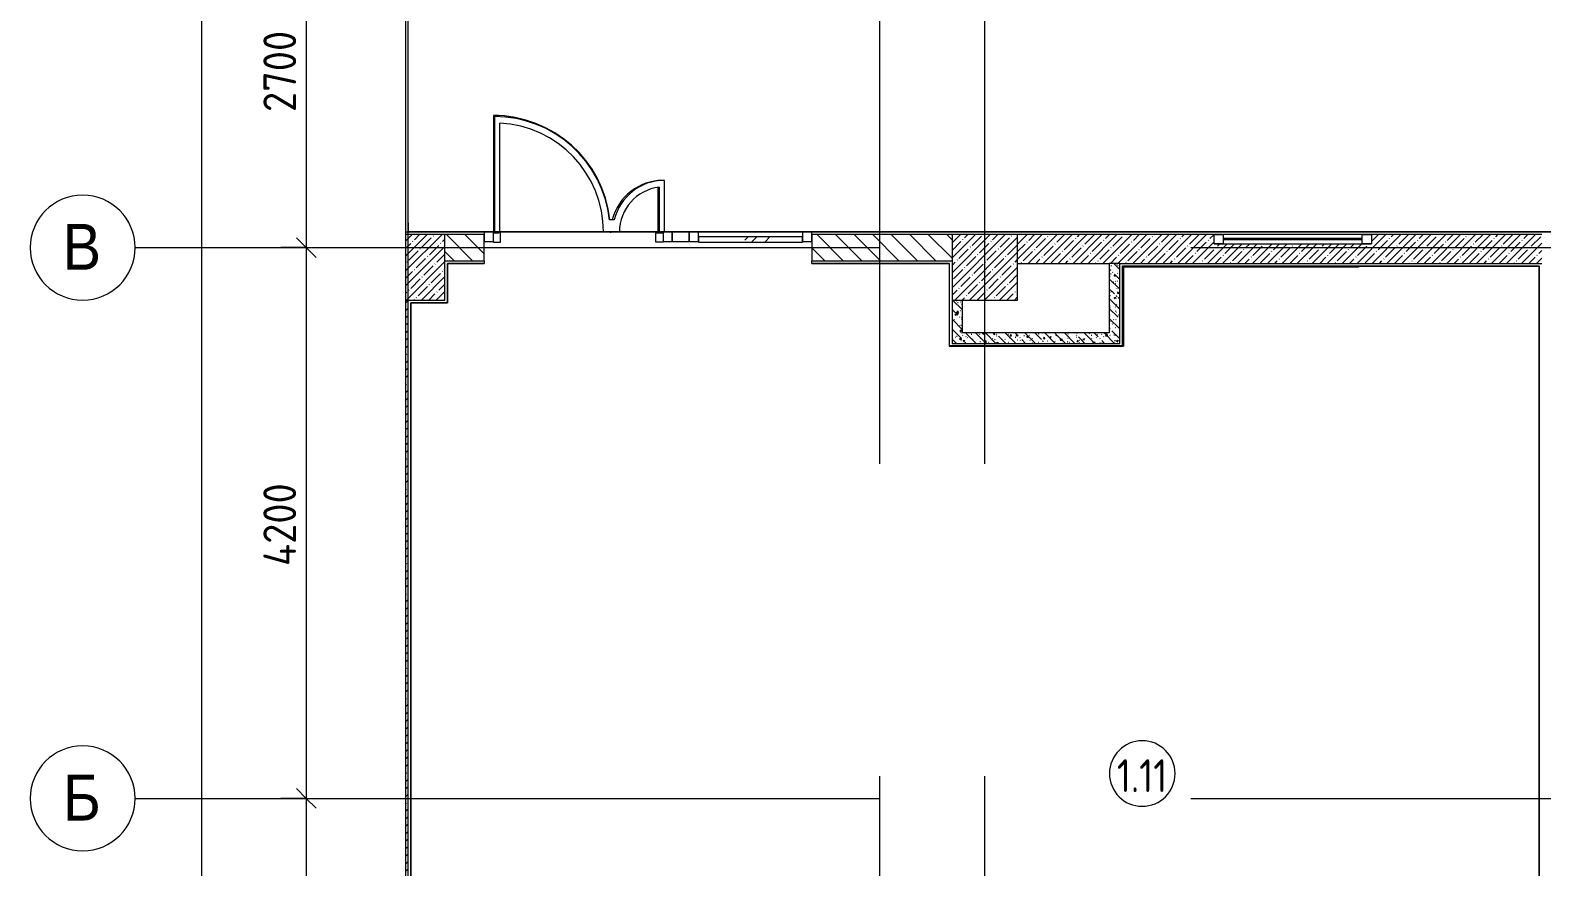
# Model space of a CAD drawing. Header units: millimetres. Extents: x -7229 to 200285, y -8553 to 29000.
# Drawn here: x 132032 to 143566, y 3078 to 9458 of the extents above; entities that cross this region are included whole.
import ezdxf

# ---------------------------------------------------------------- set-up
doc = ezdxf.new("R2010")
doc.units = ezdxf.units.MM
doc.linetypes.add('Осевая', pattern=[15875, 3175, -2381.25, 7937.5, -2381.25])
for name, color, linetype, lineweight in [('A-ANNO-DIMS', 7, 'Continuous', 9), ('A-ANNO-DIMS-100', 7, 'Continuous', 9), ('A-AREA-IDEN', 7, 'Continuous', 9), ('A-DETL-GENF', 7, 'Continuous', 9), ('A-GLAZ-2', 7, 'Continuous', 9), ('A-GLAZ-CURT-2', 7, 'Continuous', 9), ('A-GLAZ-CWMG-3', 7, 'Continuous', 9), ('A-WALL-4', 7, 'Continuous', 13), ('I-WALL-7', 7, 'Continuous', 9), ('S-COLS-2', 7, 'Continuous', 9), ('Оси', 7, 'Continuous', 9), ('Оси-1', 7, 'Continuous', 20), ('Оси-2', 7, 'Осевая', 9)]:
    doc.layers.add(name, color=color, linetype=linetype, lineweight=lineweight)
for name, color, linetype, lineweight, true_color in [('A-DETL-GENF-5', 7, 'Continuous', 9, 0xaaaaaa), ('A-DOOR-5', 7, 'Continuous', 9, 0xaaaaaa), ('A-FLOR-3', 7, 'Continuous', 9, 0xaaaaaa), ('I-WALL-8', 7, 'Continuous', 9, 0x787878)]:
    doc.layers.add(name, color=color, linetype=linetype, lineweight=lineweight, true_color=true_color)
doc.styles.add('Arial_1', font='arial.ttf', dxfattribs={"width": 0.9, "height": 350})
doc.styles.add('GOST Common', font='GOST_Common.ttf', dxfattribs={"width": 0.9, "height": 250})
doc.styles.add('ISOCPEUR_1', font='isocpeur.ttf', dxfattribs={"width": 0.9, "height": 250})
doc.dimstyles.new('ISO-2_5_0_9К_БОЛЬШОЙ', dxfattribs={"dimscale": 304.8, "dimtxt": 248.995294, "dimasz": 0.492126, "dimexe": 0.393701, "dimexo": 0.984252, "dimgap": 0, "dimtad": 1, "dimdec": 0, "dimrnd": 10, "dimzin": 0, "dimdsep": 46, "dimtxsty": 'ISOCPEUR_1', "dimblk1": 'OBLIQUE', "dimblk2": 'OBLIQUE', "dimsah": 1, "dimcen": 0.09, "dimdle": 0.393701, "dimazin": 0, "dimtfac": 1, "dimtdec": 4, "dimtix": 1, "dimtmove": 0, "dimatfit": 3, "dimfxl": 1, "dimtvp": 1, "dimtolj": 1, "dimtzin": 0, "dimarcsym": 2})
doc.dimstyles.new('ISO-2_5_0_9К_БОЛЬШОЙ_1', dxfattribs={"dimscale": 304.8, "dimtxt": 248.995294, "dimasz": 0.492126, "dimexe": 0.393701, "dimexo": 0.984252, "dimgap": 0, "dimtad": 1, "dimdec": 0, "dimrnd": 10, "dimzin": 0, "dimdsep": 46, "dimtxsty": 'ISOCPEUR_1', "dimblk1": 'OBLIQUE', "dimblk2": 'OBLIQUE', "dimsah": 1, "dimcen": 0.09, "dimdle": 0.393701, "dimazin": 0, "dimtfac": 1, "dimtdec": 4, "dimtix": 1, "dimtmove": 2, "dimatfit": 3, "dimfxl": 1, "dimtvp": 1, "dimtolj": 1, "dimtzin": 0, "dimarcsym": 2})
pattern_1 = [(45, (96155.96, 0), (-57.02463, 57.02463), []), (45, (96212.986, 0), (-57.02463, 57.02463), [100.806, -20.161, 3.353, -16.808])]
pattern_2 = [(135, (96155.96, 0), (-75.43415, -75.43415), [106.68, -17.78, 3.556, -17.78]), (135, (96155.96, 75.39), (-75.43415, -75.43415), []), (50, (96155.96, 0), (127.52922, -11.15758), [13.335, -146.685]), (355, (96155.96, 0), (-24.66966, 133.74002), [10.668, -117.348]), (100.451, (96166.59, -0.93), (102.85973, 122.58178), [11.333, -124.663]), (46.184, (96155.96, 35.56), (189.75516, -29.43036), [20.002, -220.027]), (96.636, (96171.77, 33.1), (166.1822, 173.1996), [17, -186.995]), (351.184, (96155.96, 35.56), (166.1839, 173.1976), [16.002, -176.022]), (21, (96173.74, 26.67), (106.13027, -71.58603), [13.335, -146.685]), (326, (96173.74, 26.67), (43.26188, 128.93175), [10.668, -117.348]), (71.451, (96182.58, 20.7), (149.39198, 57.34505), [11.333, -124.663]), (37.5, (96155.96, 0), (2.16223, 59.188357), [3.353, -112.573, 3.353, -115.773, -117.792]), (37.5, (96155.96, 0), (2.16223, 59.188357), [-235.052, 3.353, -114.44]), (7.5, (96155.96, 0), (46.77386, 70.12615), [3.353, -64.567, 3.353, -109.906, -44.894]), (7.5, (96155.96, 0), (46.77386, 70.12615), [-181.178, 3.353, -41.542]), (327.5, (96116.31, 0), (94.91367, -4.010093), [3.353, -41.097, 3.353, -135.331, -184.023]), (327.5, (96116.31, 0), (94.91367, -4.010093), [-183.134, 3.353, -180.67]), (317.5, (96098.53, 0), (103.69057, 17.79882), [3.353, -54.432, 3.353, -88.748, -130.683]), (317.5, (96098.53, 0), (103.69057, 17.79882), [-149.885, 3.353, -127.33])]

# ---------------------------------------------------------------- blocks, each defined once
blk = doc.blocks.new('BSC_Колонна _Прямоугольная - 500х500-23286270-План монтажа зашивок 1 этажа  в осях 12-23 лист 1')
at = {"layer": 'S-COLS-2'}
h = blk.add_hatch(dxfattribs=at)
h.set_pattern_fill('FP_118', color=256, style=0, pattern_type=2)
h.set_pattern_definition([(45, (-38790, -7650), (-57.02463, 57.02463), []), (45, (-38732.975, -7650), (-57.02463, 57.02463), [100.806, -20.161, 3.353, -16.808])])
h.paths.add_polyline_path([(-30, -250), (250, -250), (250, 250), (-47, 250), (-47, -250)])
for p, q in [((250, 250), (-47, 250)), ((250, -250), (250, 250)), ((-47, -250), (250, -250))]:
    blk.add_line(p, q, dxfattribs=at)
blk = doc.blocks.new('BSC_Колонна _Прямоугольная - 500х500-V133-План монтажа зашивок 1 этажа  в осях 12-23 лист 1')
at = {"layer": 'S-COLS-2'}
h = blk.add_hatch(dxfattribs=at)
h.set_pattern_fill('FP_119', color=256, style=0, pattern_type=2)
h.set_pattern_definition([(45, (-43160, -7650), (-57.02463, 57.02463), []), (45, (-43102.975, -7650), (-57.02463, 57.02463), [100.806, -20.161, 3.353, -16.808])])
h.paths.add_polyline_path([(250, -250), (250, 250), (-250, 250), (-250, -250)])
for p, q in [((250, 250), (-250, 250)), ((-250, 250), (-250, -250)), ((250, -250), (250, 250)), ((-250, -250), (250, -250))]:
    blk.add_line(p, q, dxfattribs=at)
blk = doc.blocks.new('Прямоугольный импост - 50 x 70 мм-31700031-План монтажа зашивок 1 этажа  в осях 12-23 лист 1')
at = {"layer": 'A-GLAZ-CWMG-3'}
for p, q in [((-70, 35), (0, 35)), ((-70, -35), (-70, 35)), ((0, 35), (0, -35)), ((0, -35), (-70, -35))]:
    blk.add_line(p, q, dxfattribs=at)
blk = doc.blocks.new('Дверь_Витражная_остекление_ - ДВН_ДАО_Главный вход_1200 в свету-31742133-План монтажа зашивок 1 этажа  в осях 12-23 лист 1')
at = {"layer": 'A-DETL-GENF-5'}
for p, q in [((-607, 925), (-647, 925)), ((-647, 925), (-647, 35)), ((-607, 915), (-607, 925)), ((647, 430), (607, 430)), ((607, 430), (607, 426)), ((607, 376), (607, 30)), ((-647, 30), (-607, 30)), ((-592, 30), (-647, 30)), ((-607, 30), (-607, 37)), ((-592, -40), (-592, 30)), ((592, -40), (592, 30)), ((592, 30), (647, 30)), ((607, 30), (647, 30)), ((647, 35), (647, 37)), ((-647, -35), (-647, -40)), ((-647, -40), (-592, -40)), ((647, -40), (592, -40)), ((647, -35), (647, -40))]:
    blk.add_line(p, q, dxfattribs=at)
at = {"layer": 'A-DOOR-5'}
for p, q in [((-647, 925), (-647, 35)), ((647, 37), (647, 35))]:
    blk.add_line(p, q, dxfattribs=at)
for centre, radius, start, end in [((-647, 30), 895, 6.4127, 90), ((647, 30), 400, 90, 165.4825), ((-647, 30), 895, 360, 0.4497), ((647, 30), 400, 178.9909, 180)]:
    blk.add_arc(centre, radius, start, end, dxfattribs=at)
blk = doc.blocks.new('Системная панель - Стемалит - 40мм-31720939-План монтажа зашивок 1 этажа  в осях 12-23 лист 1')
at = {"layer": 'A-GLAZ-CURT-2'}
for p, q in [((65, 35), (-65, 35)), ((-65, 35), (-65, -35)), ((65, -35), (65, 35)), ((-65, -35), (65, -35))]:
    blk.add_line(p, q, dxfattribs=at)
blk = doc.blocks.new('Прямоугольный импост - 50 x 70 мм-31687886-План монтажа зашивок 1 этажа  в осях 12-23 лист 1')
at = {"layer": 'A-GLAZ-CWMG-3'}
for p, q in [((-35, 35), (35, 35)), ((-35, -35), (-35, 35)), ((35, 35), (35, -35)), ((35, -35), (-35, -35))]:
    blk.add_line(p, q, dxfattribs=at)
blk = doc.blocks.new('Прямоугольный импост - 50 x 70 мм-31701779-План монтажа зашивок 1 этажа  в осях 12-23 лист 1')
at = {"layer": 'A-GLAZ-CWMG-3'}
for p, q in [((0, 35), (-70, 35)), ((-70, 35), (-70, -35)), ((0, -35), (0, 35)), ((-70, -35), (0, -35))]:
    blk.add_line(p, q, dxfattribs=at)
blk = doc.blocks.new('Системная панель - Стекло - 40мм-31720953-План монтажа зашивок 1 этажа  в осях 12-23 лист 1')
at = {"layer": 'A-GLAZ-CURT-2'}
h = blk.add_hatch(dxfattribs=at)
h.set_pattern_fill('FP_181', color=256, style=0, pattern_type=2)
h.set_pattern_definition([(45, (-41472.5, -7783), (-282.8427, 282.8427), [200, -600]), (45, (-41672.5, -7883), (-282.8427, 282.8427), [600, -200]), (45, (-41272.5, -7983), (-282.8427, 282.8427), [200, -600])])
h.paths.add_polyline_path([(-397.5, -40), (397.5, -40), (397.5, 0), (-397.5, 0), (-397.5, -35)])
for p, q in [((397.5, 0), (-397.5, 0)), ((-397.5, 0), (-397.5, -40)), ((397.5, -40), (397.5, 0)), ((-397.5, -40), (397.5, -40))]:
    blk.add_line(p, q, dxfattribs=at)
blk = doc.blocks.new('Прямоугольный импост - 50 x 70 мм-31702100-План монтажа зашивок 1 этажа  в осях 12-23 лист 1')
at = {"layer": 'A-GLAZ-CWMG-3'}
for p, q in [((-35, 35), (35, 35)), ((-35, -35), (-35, 35)), ((35, 35), (35, -35)), ((35, -35), (-35, -35))]:
    blk.add_line(p, q, dxfattribs=at)
blk = doc.blocks.new('Прямоугольный импост - 50 x 70 мм-31720914-План монтажа зашивок 1 этажа  в осях 12-23 лист 1')
at = {"layer": 'A-GLAZ-CWMG-3'}
blk.add_line((41770, 7918), (40975, 7918), dxfattribs=at)
blk = doc.blocks.new('120_Окно_СКБ_1Ст - 120_Окно_СКБ_1Ст 400х1200 EI30-24228621-План монтажа зашивок 1 этажа  в осях 12-23 лист 1')
at = {"layer": 'A-GLAZ-2'}
for p, q in [((-600, 40), (-600, 110)), ((-600, 110), (-530, 110)), ((600, 110), (-600, 110)), ((-530, 40), (-600, 40)), ((-600, 40), (600, 40)), ((-530, 110), (-530, 40)), ((530, 80), (-530, 80)), ((530, 70), (-530, 70)), ((530, 40), (530, 110)), ((530, 110), (600, 110)), ((600, 40), (530, 40)), ((600, 110), (600, 40))]:
    blk.add_line(p, q, dxfattribs=at)
blk = doc.blocks.new('DET_L_Линия разрыва - М100-30654842-План монтажа зашивок 1 этажа  в осях 12-23 лист 1')
at = {"layer": 'A-DETL-GENF'}
blk.add_line((24080, 0), (12340, 0), dxfattribs=at)
blk = doc.blocks.new('Ось сетки - D8-29747960-План монтажа зашивок 1 этажа  в осях 12-23 лист 1')
at = {"layer": 'Оси-1'}
for start, end in [(360, 180), (180, 360)]:
    blk.add_arc((0, 0), 4, start, end, dxfattribs=at)
blk = doc.blocks.new('DIMBLOCK28-План монтажа зашивок 1 этажа  в осях 12-23 лист 1')
at = {"layer": 'A-ANNO-DIMS-100'}
for p, q in [((133944, 10500), (134258, 10500)), ((134138, 10500), (133944, 10500)), ((134138, 10500), (134138, 7800)), ((133944, 7800), (134258, 7800)), ((134138, 7800), (133944, 7800))]:
    blk.add_line(p, q, dxfattribs=at)
at = {"layer": 'A-ANNO-DIMS-100', "lineweight": 20}
for p, q in [((134138, 10500), (134063, 10575)), ((134138, 10500), (134213, 10425)), ((134138, 7800), (134063, 7875)), ((134138, 7800), (134213, 7725))]:
    blk.add_line(p, q, dxfattribs=at)
at = {"layer": 'A-ANNO-DIMS-100', "color": 0, "insert": (133811, 8834), "char_height": 250, "width": 758.48, "attachment_point": 1, "rotation": 90, "line_spacing_factor": 1.149209, "style": 'ISOCPEUR_1'}
blk.add_mtext('2700', dxfattribs=at)
blk = doc.blocks.new('_Oblique')
at = {"color": 0, "linetype": 'ByBlock', "lineweight": -2}
blk.add_line((-0.5, -0.5), (0.5, 0.5), dxfattribs=at)
blk = doc.blocks.new('DIMBLOCK29-План монтажа зашивок 1 этажа  в осях 12-23 лист 1')
at = {"layer": 'A-ANNO-DIMS-100', "lineweight": 20}
for p, q in [((134138, 7800), (134063, 7875)), ((134138, 7800), (134213, 7725)), ((134138, 3600), (134063, 3675)), ((134138, 3600), (134213, 3525))]:
    blk.add_line(p, q, dxfattribs=at)
at = {"layer": 'A-ANNO-DIMS-100'}
for p, q in [((133944, 7800), (134258, 7800)), ((134138, 7800), (133944, 7800)), ((134138, 7800), (134138, 3600)), ((133944, 3600), (134258, 3600)), ((134138, 3600), (133944, 3600))]:
    blk.add_line(p, q, dxfattribs=at)
at = {"layer": 'A-ANNO-DIMS-100', "color": 0, "insert": (133811, 5372), "char_height": 250, "width": 787.21, "attachment_point": 1, "rotation": 90, "line_spacing_factor": 1.149209, "style": 'ISOCPEUR_1'}
blk.add_mtext('4200', dxfattribs=at)
blk = doc.blocks.new('DIMBLOCK30-План монтажа зашивок 1 этажа  в осях 12-23 лист 1')
at = {"layer": 'A-ANNO-DIMS-100'}
for p, q in [((133944, 3600), (134258, 3600)), ((134138, 3600), (133944, 3600)), ((134138, 3600), (134138, -120)), ((133944, 0), (134258, 0)), ((134138, 0), (133944, 0))]:
    blk.add_line(p, q, dxfattribs=at)
at = {"layer": 'A-ANNO-DIMS-100', "lineweight": 20}
for p, q in [((134138, 3600), (134063, 3675)), ((134138, 3600), (134213, 3525)), ((134138, 0), (134063, 75)), ((134138, 0), (134213, -75))]:
    blk.add_line(p, q, dxfattribs=at)
at = {"layer": 'A-ANNO-DIMS-100', "color": 0, "insert": (133811, 1484), "char_height": 250, "width": 758.48, "attachment_point": 1, "rotation": 90, "line_spacing_factor": 1.149209, "style": 'ISOCPEUR_1'}
blk.add_mtext('3600', dxfattribs=at)
blk = doc.blocks.new('DIMBLOCK31-План монтажа зашивок 1 этажа  в осях 12-23 лист 1')
at = {"layer": 'A-ANNO-DIMS-100'}
for p, q in [((133338, 27120), (133338, -120)), ((133144, 27000), (133458, 27000)), ((133338, 27000), (133144, 27000)), ((133144, 0), (133458, 0)), ((133338, 0), (133144, 0))]:
    blk.add_line(p, q, dxfattribs=at)
at = {"layer": 'A-ANNO-DIMS-100', "lineweight": 20}
for p, q in [((133338, 27000), (133263, 27075)), ((133338, 27000), (133413, 26925)), ((133338, 0), (133263, 75)), ((133338, 0), (133413, -75))]:
    blk.add_line(p, q, dxfattribs=at)
at = {"layer": 'A-ANNO-DIMS-100', "color": 0, "insert": (133011, 13572), "char_height": 250, "width": 948.1, "attachment_point": 1, "rotation": 90, "line_spacing_factor": 1.149209, "style": 'ISOCPEUR_1'}
blk.add_mtext('27000', dxfattribs=at)
blk = doc.blocks.new('Марка_Помещения - Номер-25198446-План монтажа зашивок 1 этажа  в осях 12-23 лист 1')
at = {"layer": 'A-AREA-IDEN'}
for start, end in [(360, 180), (180, 360)]:
    blk.add_arc((0, 0), 2.5, start, end, dxfattribs=at)

msp = doc.modelspace()

# ---------------------------------------------------------------- hatches: boundary and pattern name
at = {"layer": 'I-WALL-7'}
h = msp.add_hatch(dxfattribs=at)
h.set_pattern_fill('FP_136', color=256, style=0, pattern_type=2)
h.set_pattern_definition([(135, (96155.96, 0), (-70.71068, -70.71068), [])])
h.paths.add_polyline_path([(137996, 7700), (139066, 7700), (139066, 7900), (137996, 7900)])
h.paths.add_polyline_path([(135216, 7700), (135496, 7700), (135496, 7900), (135196, 7900), (135196, 7700)])
h = msp.add_hatch(dxfattribs=at)
h.set_pattern_fill('FP_117', color=256, style=0, pattern_type=2)
h.set_pattern_definition(pattern_1)
h.paths.add_polyline_path([(143566, 7680), (143566, 7900), (142266, 7900), (142266, 7830), (141066, 7830), (141066, 7900), (139566, 7900), (139566, 7680), (143546, 7680)])
h = msp.add_hatch(dxfattribs=at)
h.set_pattern_fill('FP_117', color=256, style=0, pattern_type=2)
h.set_pattern_definition(pattern_1)
h.paths.add_polyline_path([(134916, 400), (134916, 7400), (134898.6, 7400), (134898.6, 400)])
at = {"layer": 'I-WALL-8'}
h = msp.add_hatch(dxfattribs=at)
h.set_pattern_fill('FP_138', color=256, style=0, pattern_type=2)
h.set_pattern_definition(pattern_2)
h.paths.add_polyline_path([(140346, 7150), (140346, 7680), (140266, 7680), (140266, 7150)])
h = msp.add_hatch(dxfattribs=at)
h.set_pattern_fill('FP_138', color=256, style=0, pattern_type=2)
h.set_pattern_definition(pattern_2)
h.paths.add_polyline_path([(139066, 7070), (139146, 7070), (139146, 7400), (139066, 7400), (139066, 7150)])
h = msp.add_hatch(dxfattribs=at)
h.set_pattern_fill('FP_138', color=256, style=0, pattern_type=2)
h.set_pattern_definition(pattern_2)
h.paths.add_polyline_path([(140346, 7070), (140346, 7150), (139146, 7150), (139146, 7070), (139866, 7070)])

# ---------------------------------------------------------------- linework, layer by layer
at = {"layer": 'A-FLOR-3'}
for p, q in [((135576, 8800), (135576, 7920)), ((135616, 7920), (135616, 8749)), ((136871, 7920), (136871, 8313)), ((136831, 8260.7), (136831, 7920)), ((136489.1, 8012.8), (136451.1, 8012.8)), ((134898.6, 7920), (134916, 7920)), ((135496, 7920), (135496, 7918)), ((137996, 7918), (137996, 7920)), ((135496, 7680), (135216, 7680)), ((135216, 7680), (135216, 7380)), ((135496, 7700), (135496, 7680)), ((137996, 7680), (137996, 7700)), ((139046, 7680), (137996, 7680)), ((139046, 7050), (139046, 7680)), ((135216, 7380), (134936, 7380)), ((134936, 7380), (134936, 800)), ((140366, 7050), (139046, 7050))]:
    msp.add_line(p, q, dxfattribs=at)
for centre, radius, start, end in [((135576, 7920), 880, 6.05535, 90), ((135576, 7920), 830, 360, 87.23769), ((136871, 7920), 393, 90, 166.33705), ((136871, 7920), 343, 96.69696, 180)]:
    msp.add_arc(centre, radius, start, end, dxfattribs=at)
at = {"layer": 'A-WALL-4'}
for p, q in [((135217, 7679), (135216, 7679)), ((139045, 7679), (139045, 7680)), ((140346, 7680), (140266, 7680)), ((143545, 7659), (143545, 7660))]:
    msp.add_line(p, q, dxfattribs=at)
at = {"layer": 'I-WALL-7'}
for p, q in [((134916, 7990), (134916, 7920)), ((134917, 7990), (134916, 7990)), ((134917, 7921), (134917, 7990)), ((134916, 7920), (162066, 7920)), ((162066, 7921), (134917, 7921)), ((135496, 7900), (135196, 7900)), ((135496, 7700), (135496, 7900)), ((139066, 7900), (137996, 7900)), ((137996, 7900), (137996, 7700)), ((141066, 7900), (139566, 7900)), ((143566, 7900), (142266, 7900)), ((135196, 7700), (135496, 7700)), ((135217, 7679), (135496, 7679)), ((135217, 7379), (135217, 7679)), ((135496, 7679), (135496, 7680)), ((137996, 7700), (139066, 7700)), ((137996, 7680), (137996, 7679)), ((137996, 7679), (139045, 7679)), ((139045, 7679), (139045, 7049)), ((139566, 7680), (140266, 7680)), ((140266, 7680), (140266, 7150)), ((140346, 7070), (140346, 7680)), ((140346, 7680), (143566, 7680)), ((140366, 7050), (140366, 7660)), ((140366, 7660), (143546, 7660)), ((140374, 7652), (140374, 7049)), ((142167, 7652), (140374, 7652)), ((142167, 7659), (143545, 7659)), ((142167, 7659), (142167, 7652)), ((143545, 7659), (143545, 141)), ((143546, 140), (143546, 7660)), ((134916, 780), (134916, 7400)), ((139066, 7400), (139066, 7070)), ((139146, 7150), (139146, 7400)), ((134937, 7379), (135217, 7379)), ((134937, 801), (134937, 7379)), ((139045, 7049), (140374, 7049)), ((139066, 7070), (140346, 7070)), ((140266, 7150), (139146, 7150))]:
    msp.add_line(p, q, dxfattribs=at)
at = {"layer": 'Оси'}
for p, q in [((132832.1, 7800), (135332.1, 7800)), ((132832.1, 3600), (135332.1, 3600))]:
    msp.add_line(p, q, dxfattribs=at)
at = {"layer": 'Оси-2'}
for p, q in [((138516, 593.7), (138516, 24898.1)), ((139316, 593.7), (139316, 24898.1)), ((134916, 593.7), (134916, 12700)), ((135332.1, 7800), (178356, 7800)), ((135332.1, 3600), (178356, 3600))]:
    msp.add_line(p, q, dxfattribs=at)

# ---------------------------------------------------------------- block references
at = {"layer": 'A-AREA-IDEN', "xscale": 99.99999999999993, "yscale": 99.99999999999993, "zscale": 99.99999999999993}
msp.add_blockref('Марка_Помещения - Номер-25198446-План монтажа зашивок 1 этажа  в осях 12-23 лист 1', (140517.4, 3789.4), dxfattribs=at)
at = {"layer": 'A-DETL-GENF', "rotation": 270.0000000000003}
msp.add_blockref('DET_L_Линия разрыва - М100-30654842-План монтажа зашивок 1 этажа  в осях 12-23 лист 1', (134898.6, 23799.7), dxfattribs=at)
at = {"layer": 'A-DOOR-5'}
msp.add_blockref('Дверь_Витражная_остекление_ - ДВН_ДАО_Главный вход_1200 в свету-31742133-План монтажа зашивок 1 этажа  в осях 12-23 лист 1', (136213.5, 7883), dxfattribs=at)
at = {"layer": 'A-GLAZ-2'}
msp.add_blockref('120_Окно_СКБ_1Ст - 120_Окно_СКБ_1Ст 400х1200 EI30-24228621-План монтажа зашивок 1 этажа  в осях 12-23 лист 1', (141666, 7790), dxfattribs=at)
at = {"layer": 'A-GLAZ-CURT-2'}
for name, p in [('Системная панель - Стемалит - 40мм-31720939-План монтажа зашивок 1 этажа  в осях 12-23 лист 1', (136996, 7883)), ('Системная панель - Стекло - 40мм-31720953-План монтажа зашивок 1 этажа  в осях 12-23 лист 1', (137528.5, 7883))]:
    msp.add_blockref(name, p, dxfattribs=at)
at = {"layer": 'A-GLAZ-CWMG-3', "rotation": 180}
msp.add_blockref('Прямоугольный импост - 50 x 70 мм-31701779-План монтажа зашивок 1 этажа  в осях 12-23 лист 1', (135496, 7883), dxfattribs=at)
at = {"layer": 'A-GLAZ-CWMG-3', "extrusion": (0, 0, -1), "rotation": 180}
for name, p in [('Прямоугольный импост - 50 x 70 мм-31687886-План монтажа зашивок 1 этажа  в осях 12-23 лист 1', (-136896, 7883)), ('Прямоугольный импост - 50 x 70 мм-31702100-План монтажа зашивок 1 этажа  в осях 12-23 лист 1', (-137096, 7883)), ('Прямоугольный импост - 50 x 70 мм-31700031-План монтажа зашивок 1 этажа  в осях 12-23 лист 1', (-137996, 7883))]:
    msp.add_blockref(name, p, dxfattribs=at)
at = {"layer": 'A-GLAZ-CWMG-3'}
msp.add_blockref('Прямоугольный импост - 50 x 70 мм-31720914-План монтажа зашивок 1 этажа  в осях 12-23 лист 1', (96156, 0), dxfattribs=at)
at = {"layer": 'S-COLS-2'}
for name, p in [('BSC_Колонна _Прямоугольная - 500х500-23286270-План монтажа зашивок 1 этажа  в осях 12-23 лист 1', (134946, 7650)), ('BSC_Колонна _Прямоугольная - 500х500-V133-План монтажа зашивок 1 этажа  в осях 12-23 лист 1', (139316, 7650))]:
    msp.add_blockref(name, p, dxfattribs=at)
at = {"layer": 'Оси-1', "xscale": 99.99999999999993, "yscale": 99.99999999999993, "zscale": 99.99999999999993, "rotation": 269.9999999999994}
for p in [(132432.1, 7800), (132432.1, 3600)]:
    msp.add_blockref('Ось сетки - D8-29747960-План монтажа зашивок 1 этажа  в осях 12-23 лист 1', p, dxfattribs=at)

# ---------------------------------------------------------------- texts
at = {"layer": 'A-AREA-IDEN', "insert": (140323.2, 3898), "char_height": 250, "width": 490.633, "attachment_point": 1, "style": 'GOST Common'}
msp.add_mtext('1.11', dxfattribs=at)
at = {"layer": 'Оси', "char_height": 350, "attachment_point": 1, "style": 'Arial_1'}
for s, insert, width in [('\\fArial|b0|i0|c204|p34|;\\W.9;В', (132279.3, 7981), 360.759), ('\\fArial|b0|i0|c204|p34|;\\W.9;Б', (132282.5, 3781), 353.544)]:
    msp.add_mtext(s, dxfattribs=dict(at, insert=insert, width=width))

# ---------------------------------------------------------------- dimensions: what is measured, and where the dimension line sits
at = {"layer": 'A-ANNO-DIMS'}
dim = msp.add_linear_dim(base=(133338.1, 0), p1=(133444.2, 27000), p2=(133444.2, 0), angle=90, dimstyle='ISO-2_5_0_9К_БОЛЬШОЙ_1', override={"dimpost": '<>', "dimfxl": 26999.999823}, dxfattribs=at)
dim.commit()
dim.dimension.update_dxf_attribs({"geometry": 'DIMBLOCK31-План монтажа зашивок 1 этажа  в осях 12-23 лист 1', "text_midpoint": (133178.2, 14046), "dimtype": 160, "text_rotation": 90})
for base, p1, p2, override, picture, middle in [((134138.1, 7800), (134244.2, 10500), (134244.2, 7800), {"dimpost": '<>', "dimfxl": 2700}, 'DIMBLOCK28-План монтажа зашивок 1 этажа  в осях 12-23 лист 1', (134013.1, 9150)), ((134138.1, 3600), (134244.2, 7800), (134244.2, 3600), {"dimpost": '<>', "dimfxl": 4200}, 'DIMBLOCK29-План монтажа зашивок 1 этажа  в осях 12-23 лист 1', (134013.1, 5700)), ((134138.1, 0), (134244.2, 3600), (134244.2, 0), {"dimpost": '<>', "dimfxl": 3600}, 'DIMBLOCK30-План монтажа зашивок 1 этажа  в осях 12-23 лист 1', (134013.1, 1800))]:
    dim = msp.add_linear_dim(base=base, p1=p1, p2=p2, angle=90, dimstyle='ISO-2_5_0_9К_БОЛЬШОЙ', override=override, dxfattribs=at)
    dim.commit()
    dim.dimension.update_dxf_attribs({"geometry": picture, "text_midpoint": middle})

doc.saveas('drawing.dxf')
